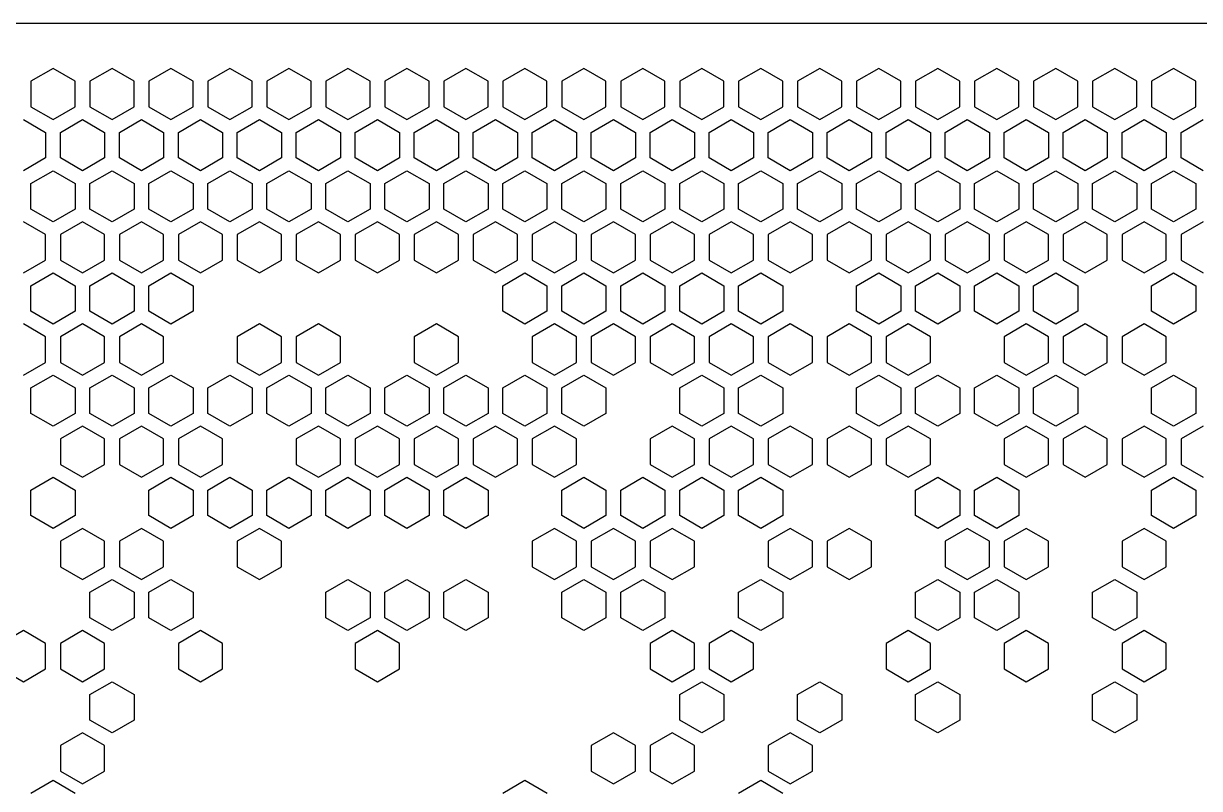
# Model space of a CAD drawing. Header units: millimetres. Extents: x 9733 to 10566, y 2888 to 3129.
# Drawn here: x 10149.5 to 10372.2, y 2984.3 to 3129 of the extents above; entities that cross this region are included whole.
import ezdxf

# ---------------------------------------------------------------- set-up
doc = ezdxf.new("R2010")
doc.units = ezdxf.units.MM
doc.layers.get('0').update_dxf_attribs({"color": 1, "true_color": 0xff0000})

msp = doc.modelspace()

# ---------------------------------------------------------------- linework, layer by layer
for p, q in [((10566.35, 3129.04), (9733.25, 3129.04)), ((10155.12, 3120.53), (10150.93, 3118.11)), ((10159.31, 3118.11), (10155.12, 3120.53)), ((10166.29, 3120.53), (10162.1, 3118.11)), ((10170.47, 3118.11), (10166.29, 3120.53)), ((10177.45, 3120.53), (10173.26, 3118.11)), ((10181.64, 3118.11), (10177.45, 3120.53)), ((10188.62, 3120.53), (10184.43, 3118.11)), ((10192.81, 3118.11), (10188.62, 3120.53)), ((10199.78, 3120.53), (10195.6, 3118.11)), ((10203.97, 3118.11), (10199.78, 3120.53)), ((10210.95, 3120.53), (10206.76, 3118.11)), ((10215.14, 3118.11), (10210.95, 3120.53)), ((10222.12, 3120.53), (10217.93, 3118.11)), ((10226.3, 3118.11), (10222.12, 3120.53)), ((10233.28, 3120.53), (10229.09, 3118.11)), ((10237.47, 3118.11), (10233.28, 3120.53)), ((10244.45, 3120.53), (10240.26, 3118.11)), ((10248.63, 3118.11), (10244.45, 3120.53)), ((10255.61, 3120.53), (10251.43, 3118.11)), ((10259.8, 3118.11), (10255.61, 3120.53)), ((10266.78, 3120.53), (10262.59, 3118.11)), ((10270.97, 3118.11), (10266.78, 3120.53)), ((10277.94, 3120.53), (10273.76, 3118.11)), ((10282.13, 3118.11), (10277.94, 3120.53)), ((10289.11, 3120.53), (10284.92, 3118.11)), ((10293.3, 3118.11), (10289.11, 3120.53)), ((10300.28, 3120.53), (10296.09, 3118.11)), ((10304.46, 3118.11), (10300.28, 3120.53)), ((10311.44, 3120.53), (10307.25, 3118.11)), ((10315.63, 3118.11), (10311.44, 3120.53)), ((10322.61, 3120.53), (10318.42, 3118.11)), ((10326.8, 3118.11), (10322.61, 3120.53)), ((10333.77, 3120.53), (10329.59, 3118.11)), ((10337.96, 3118.11), (10333.77, 3120.53)), ((10344.94, 3120.53), (10340.75, 3118.11)), ((10349.13, 3118.11), (10344.94, 3120.53)), ((10356.11, 3120.53), (10351.92, 3118.11)), ((10360.29, 3118.11), (10356.11, 3120.53)), ((10367.27, 3120.53), (10363.08, 3118.11)), ((10371.46, 3118.11), (10367.27, 3120.53)), ((10150.93, 3118.11), (10150.93, 3113.27)), ((10159.31, 3113.27), (10159.31, 3118.11)), ((10162.1, 3118.11), (10162.1, 3113.27)), ((10170.47, 3113.27), (10170.47, 3118.11)), ((10173.26, 3118.11), (10173.26, 3113.27)), ((10181.64, 3113.27), (10181.64, 3118.11)), ((10184.43, 3118.11), (10184.43, 3113.27)), ((10192.81, 3113.27), (10192.81, 3118.11)), ((10195.6, 3118.11), (10195.6, 3113.27)), ((10203.97, 3113.27), (10203.97, 3118.11)), ((10206.76, 3118.11), (10206.76, 3113.27)), ((10215.14, 3113.27), (10215.14, 3118.11)), ((10217.93, 3118.11), (10217.93, 3113.27)), ((10226.3, 3113.27), (10226.3, 3118.11)), ((10229.09, 3118.11), (10229.09, 3113.27)), ((10237.47, 3113.27), (10237.47, 3118.11)), ((10240.26, 3118.11), (10240.26, 3113.27)), ((10248.63, 3113.27), (10248.63, 3118.11)), ((10251.43, 3118.11), (10251.43, 3113.27)), ((10259.8, 3113.27), (10259.8, 3118.11)), ((10262.59, 3118.11), (10262.59, 3113.27)), ((10270.97, 3113.27), (10270.97, 3118.11)), ((10273.76, 3118.11), (10273.76, 3113.27)), ((10282.13, 3113.27), (10282.13, 3118.11)), ((10284.92, 3118.11), (10284.92, 3113.27)), ((10293.3, 3113.27), (10293.3, 3118.11)), ((10296.09, 3118.11), (10296.09, 3113.27)), ((10304.46, 3113.27), (10304.46, 3118.11)), ((10307.25, 3118.11), (10307.25, 3113.27)), ((10315.63, 3113.27), (10315.63, 3118.11)), ((10318.42, 3118.11), (10318.42, 3113.27)), ((10326.8, 3113.27), (10326.8, 3118.11)), ((10329.59, 3118.11), (10329.59, 3113.27)), ((10337.96, 3113.27), (10337.96, 3118.11)), ((10340.75, 3118.11), (10340.75, 3113.27)), ((10349.13, 3113.27), (10349.13, 3118.11)), ((10351.92, 3118.11), (10351.92, 3113.27)), ((10360.29, 3113.27), (10360.29, 3118.11)), ((10363.08, 3118.11), (10363.08, 3113.27)), ((10371.46, 3113.27), (10371.46, 3118.11)), ((10150.93, 3113.27), (10155.12, 3110.85)), ((10155.12, 3110.85), (10159.31, 3113.27)), ((10162.1, 3113.27), (10166.29, 3110.85)), ((10166.29, 3110.85), (10170.47, 3113.27)), ((10173.26, 3113.27), (10177.45, 3110.85)), ((10177.45, 3110.85), (10181.64, 3113.27)), ((10184.43, 3113.27), (10188.62, 3110.85)), ((10188.62, 3110.85), (10192.81, 3113.27)), ((10195.6, 3113.27), (10199.78, 3110.85)), ((10199.78, 3110.85), (10203.97, 3113.27)), ((10206.76, 3113.27), (10210.95, 3110.85)), ((10210.95, 3110.85), (10215.14, 3113.27)), ((10217.93, 3113.27), (10222.12, 3110.85)), ((10222.12, 3110.85), (10226.3, 3113.27)), ((10229.09, 3113.27), (10233.28, 3110.85)), ((10233.28, 3110.85), (10237.47, 3113.27)), ((10240.26, 3113.27), (10244.45, 3110.85)), ((10244.45, 3110.85), (10248.63, 3113.27)), ((10251.43, 3113.27), (10255.61, 3110.85)), ((10255.61, 3110.85), (10259.8, 3113.27)), ((10262.59, 3113.27), (10266.78, 3110.85)), ((10266.78, 3110.85), (10270.97, 3113.27)), ((10273.76, 3113.27), (10277.94, 3110.85)), ((10277.94, 3110.85), (10282.13, 3113.27)), ((10284.92, 3113.27), (10289.11, 3110.85)), ((10289.11, 3110.85), (10293.3, 3113.27)), ((10296.09, 3113.27), (10300.28, 3110.85)), ((10300.28, 3110.85), (10304.46, 3113.27)), ((10307.25, 3113.27), (10311.44, 3110.85)), ((10311.44, 3110.85), (10315.63, 3113.27)), ((10318.42, 3113.27), (10322.61, 3110.85)), ((10322.61, 3110.85), (10326.8, 3113.27)), ((10329.59, 3113.27), (10333.77, 3110.85)), ((10333.77, 3110.85), (10337.96, 3113.27)), ((10340.75, 3113.27), (10344.94, 3110.85)), ((10344.94, 3110.85), (10349.13, 3113.27)), ((10351.92, 3113.27), (10356.11, 3110.85)), ((10356.11, 3110.85), (10360.29, 3113.27)), ((10363.08, 3113.27), (10367.27, 3110.85)), ((10367.27, 3110.85), (10371.46, 3113.27)), ((10149.54, 3110.86), (10153.72, 3108.44)), ((10156.51, 3108.44), (10160.7, 3110.86)), ((10160.7, 3110.86), (10164.89, 3108.44)), ((10167.68, 3108.44), (10171.87, 3110.86)), ((10171.87, 3110.86), (10176.06, 3108.44)), ((10178.85, 3108.44), (10183.03, 3110.86)), ((10183.03, 3110.86), (10187.22, 3108.44)), ((10190.01, 3108.44), (10194.2, 3110.86)), ((10194.2, 3110.86), (10198.39, 3108.44)), ((10201.18, 3108.44), (10205.37, 3110.86)), ((10205.37, 3110.86), (10209.55, 3108.44)), ((10212.34, 3108.44), (10216.53, 3110.86)), ((10216.53, 3110.86), (10220.72, 3108.44)), ((10223.51, 3108.44), (10227.7, 3110.86)), ((10227.7, 3110.86), (10231.89, 3108.44)), ((10234.68, 3108.44), (10238.86, 3110.86)), ((10238.86, 3110.86), (10243.05, 3108.44)), ((10245.84, 3108.44), (10250.03, 3110.86)), ((10250.03, 3110.86), (10254.22, 3108.44)), ((10257.01, 3108.44), (10261.2, 3110.86)), ((10261.2, 3110.86), (10265.38, 3108.44)), ((10268.17, 3108.44), (10272.36, 3110.86)), ((10272.36, 3110.86), (10276.55, 3108.44)), ((10279.34, 3108.44), (10283.53, 3110.86)), ((10283.53, 3110.86), (10287.72, 3108.44)), ((10290.51, 3108.44), (10294.69, 3110.86)), ((10294.69, 3110.86), (10298.88, 3108.44)), ((10301.67, 3108.44), (10305.86, 3110.86)), ((10305.86, 3110.86), (10310.05, 3108.44)), ((10312.84, 3108.44), (10317.03, 3110.86)), ((10317.03, 3110.86), (10321.21, 3108.44)), ((10324, 3108.44), (10328.19, 3110.86)), ((10328.19, 3110.86), (10332.38, 3108.44)), ((10335.17, 3108.44), (10339.36, 3110.86)), ((10339.36, 3110.86), (10343.55, 3108.44)), ((10346.34, 3108.44), (10350.52, 3110.86)), ((10350.52, 3110.86), (10354.71, 3108.44)), ((10357.5, 3108.44), (10361.69, 3110.86)), ((10361.69, 3110.86), (10365.88, 3108.44)), ((10368.67, 3108.44), (10372.86, 3110.86)), ((10153.72, 3108.44), (10153.72, 3103.6)), ((10156.51, 3103.6), (10156.51, 3108.44)), ((10164.89, 3108.44), (10164.89, 3103.6)), ((10167.68, 3103.6), (10167.68, 3108.44)), ((10176.06, 3108.44), (10176.06, 3103.6)), ((10178.85, 3103.6), (10178.85, 3108.44)), ((10187.22, 3108.44), (10187.22, 3103.6)), ((10190.01, 3103.6), (10190.01, 3108.44)), ((10198.39, 3108.44), (10198.39, 3103.6)), ((10201.18, 3103.6), (10201.18, 3108.44)), ((10209.55, 3108.44), (10209.55, 3103.6)), ((10212.34, 3103.6), (10212.34, 3108.44)), ((10220.72, 3108.44), (10220.72, 3103.6)), ((10223.51, 3103.6), (10223.51, 3108.44)), ((10231.89, 3108.44), (10231.89, 3103.6)), ((10234.68, 3103.6), (10234.68, 3108.44)), ((10243.05, 3108.44), (10243.05, 3103.6)), ((10245.84, 3103.6), (10245.84, 3108.44)), ((10254.22, 3108.44), (10254.22, 3103.6)), ((10257.01, 3103.6), (10257.01, 3108.44)), ((10265.38, 3108.44), (10265.38, 3103.6)), ((10268.17, 3103.6), (10268.17, 3108.44)), ((10276.55, 3108.44), (10276.55, 3103.6)), ((10279.34, 3103.6), (10279.34, 3108.44)), ((10287.72, 3108.44), (10287.72, 3103.6)), ((10290.51, 3103.6), (10290.51, 3108.44)), ((10298.88, 3108.44), (10298.88, 3103.6)), ((10301.67, 3103.6), (10301.67, 3108.44)), ((10310.05, 3108.44), (10310.05, 3103.6)), ((10312.84, 3103.6), (10312.84, 3108.44)), ((10321.21, 3108.44), (10321.21, 3103.6)), ((10324, 3103.6), (10324, 3108.44)), ((10332.38, 3108.44), (10332.38, 3103.6)), ((10335.17, 3103.6), (10335.17, 3108.44)), ((10343.55, 3108.44), (10343.55, 3103.6)), ((10346.34, 3103.6), (10346.34, 3108.44)), ((10354.71, 3108.44), (10354.71, 3103.6)), ((10357.5, 3103.6), (10357.5, 3108.44)), ((10365.88, 3108.44), (10365.88, 3103.6)), ((10368.67, 3103.6), (10368.67, 3108.44)), ((10153.72, 3103.6), (10149.54, 3101.18)), ((10160.7, 3101.18), (10156.51, 3103.6)), ((10164.89, 3103.6), (10160.7, 3101.18)), ((10171.87, 3101.18), (10167.68, 3103.6)), ((10176.06, 3103.6), (10171.87, 3101.18)), ((10183.03, 3101.18), (10178.85, 3103.6)), ((10187.22, 3103.6), (10183.03, 3101.18)), ((10194.2, 3101.18), (10190.01, 3103.6)), ((10198.39, 3103.6), (10194.2, 3101.18)), ((10205.37, 3101.18), (10201.18, 3103.6)), ((10209.55, 3103.6), (10205.37, 3101.18)), ((10216.53, 3101.18), (10212.34, 3103.6)), ((10220.72, 3103.6), (10216.53, 3101.18)), ((10227.7, 3101.18), (10223.51, 3103.6)), ((10231.89, 3103.6), (10227.7, 3101.18)), ((10238.86, 3101.18), (10234.68, 3103.6)), ((10243.05, 3103.6), (10238.86, 3101.18)), ((10250.03, 3101.18), (10245.84, 3103.6)), ((10254.22, 3103.6), (10250.03, 3101.18)), ((10261.2, 3101.18), (10257.01, 3103.6)), ((10265.38, 3103.6), (10261.2, 3101.18)), ((10272.36, 3101.18), (10268.17, 3103.6)), ((10276.55, 3103.6), (10272.36, 3101.18)), ((10283.53, 3101.18), (10279.34, 3103.6)), ((10287.72, 3103.6), (10283.53, 3101.18)), ((10294.69, 3101.18), (10290.51, 3103.6)), ((10298.88, 3103.6), (10294.69, 3101.18)), ((10305.86, 3101.18), (10301.67, 3103.6)), ((10310.05, 3103.6), (10305.86, 3101.18)), ((10317.03, 3101.18), (10312.84, 3103.6)), ((10321.21, 3103.6), (10317.03, 3101.18)), ((10328.19, 3101.18), (10324, 3103.6)), ((10332.38, 3103.6), (10328.19, 3101.18)), ((10339.36, 3101.18), (10335.17, 3103.6)), ((10343.55, 3103.6), (10339.36, 3101.18)), ((10350.52, 3101.18), (10346.34, 3103.6)), ((10354.71, 3103.6), (10350.52, 3101.18)), ((10361.69, 3101.18), (10357.5, 3103.6)), ((10365.88, 3103.6), (10361.69, 3101.18)), ((10372.86, 3101.18), (10368.67, 3103.6)), ((10150.93, 3098.77), (10155.12, 3101.19)), ((10155.12, 3101.19), (10159.31, 3098.77)), ((10162.1, 3098.77), (10166.29, 3101.19)), ((10166.29, 3101.19), (10170.47, 3098.77)), ((10173.26, 3098.77), (10177.45, 3101.19)), ((10177.45, 3101.19), (10181.64, 3098.77)), ((10184.43, 3098.77), (10188.62, 3101.19)), ((10188.62, 3101.19), (10192.81, 3098.77)), ((10195.6, 3098.77), (10199.78, 3101.19)), ((10199.78, 3101.19), (10203.97, 3098.77)), ((10206.76, 3098.77), (10210.95, 3101.19)), ((10210.95, 3101.19), (10215.14, 3098.77)), ((10217.93, 3098.77), (10222.12, 3101.19)), ((10222.12, 3101.19), (10226.3, 3098.77)), ((10229.09, 3098.77), (10233.28, 3101.19)), ((10233.28, 3101.19), (10237.47, 3098.77)), ((10240.26, 3098.77), (10244.45, 3101.19)), ((10244.45, 3101.19), (10248.63, 3098.77)), ((10251.43, 3098.77), (10255.61, 3101.19)), ((10255.61, 3101.19), (10259.8, 3098.77)), ((10262.59, 3098.77), (10266.78, 3101.19)), ((10266.78, 3101.19), (10270.97, 3098.77)), ((10273.76, 3098.77), (10277.94, 3101.19)), ((10277.94, 3101.19), (10282.13, 3098.77)), ((10284.92, 3098.77), (10289.11, 3101.19)), ((10289.11, 3101.19), (10293.3, 3098.77)), ((10296.09, 3098.77), (10300.28, 3101.19)), ((10300.28, 3101.19), (10304.46, 3098.77)), ((10307.25, 3098.77), (10311.44, 3101.19)), ((10311.44, 3101.19), (10315.63, 3098.77)), ((10318.42, 3098.77), (10322.61, 3101.19)), ((10322.61, 3101.19), (10326.8, 3098.77)), ((10329.59, 3098.77), (10333.77, 3101.19)), ((10333.77, 3101.19), (10337.96, 3098.77)), ((10340.75, 3098.77), (10344.94, 3101.19)), ((10344.94, 3101.19), (10349.13, 3098.77)), ((10351.92, 3098.77), (10356.11, 3101.19)), ((10356.11, 3101.19), (10360.29, 3098.77)), ((10363.08, 3098.77), (10367.27, 3101.19)), ((10367.27, 3101.19), (10371.46, 3098.77)), ((10150.93, 3093.93), (10150.93, 3098.77)), ((10159.31, 3098.77), (10159.31, 3093.93)), ((10162.1, 3093.93), (10162.1, 3098.77)), ((10170.47, 3098.77), (10170.47, 3093.93)), ((10173.26, 3093.93), (10173.26, 3098.77)), ((10181.64, 3098.77), (10181.64, 3093.93)), ((10184.43, 3093.93), (10184.43, 3098.77)), ((10192.81, 3098.77), (10192.81, 3093.93)), ((10195.6, 3093.93), (10195.6, 3098.77)), ((10203.97, 3098.77), (10203.97, 3093.93)), ((10206.76, 3093.93), (10206.76, 3098.77)), ((10215.14, 3098.77), (10215.14, 3093.93)), ((10217.93, 3093.93), (10217.93, 3098.77)), ((10226.3, 3098.77), (10226.3, 3093.93)), ((10229.09, 3093.93), (10229.09, 3098.77)), ((10237.47, 3098.77), (10237.47, 3093.93)), ((10240.26, 3093.93), (10240.26, 3098.77)), ((10248.63, 3098.77), (10248.63, 3093.93)), ((10251.43, 3093.93), (10251.43, 3098.77)), ((10259.8, 3098.77), (10259.8, 3093.93)), ((10262.59, 3093.93), (10262.59, 3098.77)), ((10270.97, 3098.77), (10270.97, 3093.93)), ((10273.76, 3093.93), (10273.76, 3098.77)), ((10282.13, 3098.77), (10282.13, 3093.93)), ((10284.92, 3093.93), (10284.92, 3098.77)), ((10293.3, 3098.77), (10293.3, 3093.93)), ((10296.09, 3093.93), (10296.09, 3098.77)), ((10304.46, 3098.77), (10304.46, 3093.93)), ((10307.25, 3093.93), (10307.25, 3098.77)), ((10315.63, 3098.77), (10315.63, 3093.93)), ((10318.42, 3093.93), (10318.42, 3098.77)), ((10326.8, 3098.77), (10326.8, 3093.93)), ((10329.59, 3093.93), (10329.59, 3098.77)), ((10337.96, 3098.77), (10337.96, 3093.93)), ((10340.75, 3093.93), (10340.75, 3098.77)), ((10349.13, 3098.77), (10349.13, 3093.93)), ((10351.92, 3093.93), (10351.92, 3098.77)), ((10360.29, 3098.77), (10360.29, 3093.93)), ((10363.08, 3093.93), (10363.08, 3098.77)), ((10371.46, 3098.77), (10371.46, 3093.93)), ((10155.12, 3091.51), (10150.93, 3093.93)), ((10159.31, 3093.93), (10155.12, 3091.51)), ((10166.29, 3091.51), (10162.1, 3093.93)), ((10170.47, 3093.93), (10166.29, 3091.51)), ((10177.45, 3091.51), (10173.26, 3093.93)), ((10181.64, 3093.93), (10177.45, 3091.51)), ((10188.62, 3091.51), (10184.43, 3093.93)), ((10192.81, 3093.93), (10188.62, 3091.51)), ((10199.78, 3091.51), (10195.6, 3093.93)), ((10203.97, 3093.93), (10199.78, 3091.51)), ((10210.95, 3091.51), (10206.76, 3093.93)), ((10215.14, 3093.93), (10210.95, 3091.51)), ((10222.12, 3091.51), (10217.93, 3093.93)), ((10226.3, 3093.93), (10222.12, 3091.51)), ((10233.28, 3091.51), (10229.09, 3093.93)), ((10237.47, 3093.93), (10233.28, 3091.51)), ((10244.45, 3091.51), (10240.26, 3093.93)), ((10248.63, 3093.93), (10244.45, 3091.51)), ((10255.61, 3091.51), (10251.43, 3093.93)), ((10259.8, 3093.93), (10255.61, 3091.51)), ((10266.78, 3091.51), (10262.59, 3093.93)), ((10270.97, 3093.93), (10266.78, 3091.51)), ((10277.94, 3091.51), (10273.76, 3093.93)), ((10282.13, 3093.93), (10277.94, 3091.51)), ((10289.11, 3091.51), (10284.92, 3093.93)), ((10293.3, 3093.93), (10289.11, 3091.51)), ((10300.28, 3091.51), (10296.09, 3093.93)), ((10304.46, 3093.93), (10300.28, 3091.51)), ((10311.44, 3091.51), (10307.25, 3093.93)), ((10315.63, 3093.93), (10311.44, 3091.51)), ((10322.61, 3091.51), (10318.42, 3093.93)), ((10326.8, 3093.93), (10322.61, 3091.51)), ((10333.77, 3091.51), (10329.59, 3093.93)), ((10337.96, 3093.93), (10333.77, 3091.51)), ((10344.94, 3091.51), (10340.75, 3093.93)), ((10349.13, 3093.93), (10344.94, 3091.51)), ((10356.11, 3091.51), (10351.92, 3093.93)), ((10360.29, 3093.93), (10356.11, 3091.51)), ((10367.27, 3091.51), (10363.08, 3093.93)), ((10371.46, 3093.93), (10367.27, 3091.51)), ((10153.72, 3089.1), (10149.54, 3091.52)), ((10160.7, 3091.52), (10156.51, 3089.1)), ((10164.89, 3089.1), (10160.7, 3091.52)), ((10171.87, 3091.52), (10167.68, 3089.1)), ((10176.06, 3089.1), (10171.87, 3091.52)), ((10183.03, 3091.52), (10178.85, 3089.1)), ((10187.22, 3089.1), (10183.03, 3091.52)), ((10194.2, 3091.52), (10190.01, 3089.1)), ((10198.39, 3089.1), (10194.2, 3091.52)), ((10205.37, 3091.52), (10201.18, 3089.1)), ((10209.55, 3089.1), (10205.37, 3091.52)), ((10216.53, 3091.52), (10212.34, 3089.1)), ((10220.72, 3089.1), (10216.53, 3091.52)), ((10227.7, 3091.52), (10223.51, 3089.1)), ((10231.89, 3089.1), (10227.7, 3091.52)), ((10238.86, 3091.52), (10234.68, 3089.1)), ((10243.05, 3089.1), (10238.86, 3091.52)), ((10250.03, 3091.52), (10245.84, 3089.1)), ((10254.22, 3089.1), (10250.03, 3091.52)), ((10261.2, 3091.52), (10257.01, 3089.1)), ((10265.38, 3089.1), (10261.2, 3091.52)), ((10272.36, 3091.52), (10268.17, 3089.1)), ((10276.55, 3089.1), (10272.36, 3091.52)), ((10283.53, 3091.52), (10279.34, 3089.1)), ((10287.72, 3089.1), (10283.53, 3091.52)), ((10294.69, 3091.52), (10290.51, 3089.1)), ((10298.88, 3089.1), (10294.69, 3091.52)), ((10305.86, 3091.52), (10301.67, 3089.1)), ((10310.05, 3089.1), (10305.86, 3091.52)), ((10317.03, 3091.52), (10312.84, 3089.1)), ((10321.21, 3089.1), (10317.03, 3091.52)), ((10328.19, 3091.52), (10324, 3089.1)), ((10332.38, 3089.1), (10328.19, 3091.52)), ((10339.36, 3091.52), (10335.17, 3089.1)), ((10343.55, 3089.1), (10339.36, 3091.52)), ((10350.52, 3091.52), (10346.34, 3089.1)), ((10354.71, 3089.1), (10350.52, 3091.52)), ((10361.69, 3091.52), (10357.5, 3089.1)), ((10365.88, 3089.1), (10361.69, 3091.52)), ((10372.86, 3091.52), (10368.67, 3089.1)), ((10153.72, 3084.26), (10153.72, 3089.1)), ((10156.51, 3089.1), (10156.51, 3084.26)), ((10164.89, 3084.26), (10164.89, 3089.1)), ((10167.68, 3089.1), (10167.68, 3084.26)), ((10176.06, 3084.26), (10176.06, 3089.1)), ((10178.85, 3089.1), (10178.85, 3084.26)), ((10187.22, 3084.26), (10187.22, 3089.1)), ((10190.01, 3089.1), (10190.01, 3084.26)), ((10198.39, 3084.26), (10198.39, 3089.1)), ((10201.18, 3089.1), (10201.18, 3084.26)), ((10209.55, 3084.26), (10209.55, 3089.1)), ((10212.34, 3089.1), (10212.34, 3084.26)), ((10220.72, 3084.26), (10220.72, 3089.1)), ((10223.51, 3089.1), (10223.51, 3084.26)), ((10231.89, 3084.26), (10231.89, 3089.1)), ((10234.68, 3089.1), (10234.68, 3084.26)), ((10243.05, 3084.26), (10243.05, 3089.1)), ((10245.84, 3089.1), (10245.84, 3084.26)), ((10254.22, 3084.26), (10254.22, 3089.1)), ((10257.01, 3089.1), (10257.01, 3084.26)), ((10265.38, 3084.26), (10265.38, 3089.1)), ((10268.17, 3089.1), (10268.17, 3084.26)), ((10276.55, 3084.26), (10276.55, 3089.1)), ((10279.34, 3089.1), (10279.34, 3084.26)), ((10287.72, 3084.26), (10287.72, 3089.1)), ((10290.51, 3089.1), (10290.51, 3084.26)), ((10298.88, 3084.26), (10298.88, 3089.1)), ((10301.67, 3089.1), (10301.67, 3084.26)), ((10310.05, 3084.26), (10310.05, 3089.1)), ((10312.84, 3089.1), (10312.84, 3084.26)), ((10321.21, 3084.26), (10321.21, 3089.1)), ((10324, 3089.1), (10324, 3084.26)), ((10332.38, 3084.26), (10332.38, 3089.1)), ((10335.17, 3089.1), (10335.17, 3084.26)), ((10343.55, 3084.26), (10343.55, 3089.1)), ((10346.34, 3089.1), (10346.34, 3084.26)), ((10354.71, 3084.26), (10354.71, 3089.1)), ((10357.5, 3089.1), (10357.5, 3084.26)), ((10365.88, 3084.26), (10365.88, 3089.1)), ((10368.67, 3089.1), (10368.67, 3084.26)), ((10149.54, 3081.84), (10153.72, 3084.26)), ((10156.51, 3084.26), (10160.7, 3081.84)), ((10160.7, 3081.84), (10164.89, 3084.26)), ((10167.68, 3084.26), (10171.87, 3081.84)), ((10171.87, 3081.84), (10176.06, 3084.26)), ((10178.85, 3084.26), (10183.03, 3081.84)), ((10183.03, 3081.84), (10187.22, 3084.26)), ((10190.01, 3084.26), (10194.2, 3081.84)), ((10194.2, 3081.84), (10198.39, 3084.26)), ((10201.18, 3084.26), (10205.37, 3081.84)), ((10205.37, 3081.84), (10209.55, 3084.26)), ((10212.34, 3084.26), (10216.53, 3081.84)), ((10216.53, 3081.84), (10220.72, 3084.26)), ((10223.51, 3084.26), (10227.7, 3081.84)), ((10227.7, 3081.84), (10231.89, 3084.26)), ((10234.68, 3084.26), (10238.86, 3081.84)), ((10238.86, 3081.84), (10243.05, 3084.26)), ((10245.84, 3084.26), (10250.03, 3081.84)), ((10250.03, 3081.84), (10254.22, 3084.26)), ((10257.01, 3084.26), (10261.2, 3081.84)), ((10261.2, 3081.84), (10265.38, 3084.26)), ((10268.17, 3084.26), (10272.36, 3081.84)), ((10272.36, 3081.84), (10276.55, 3084.26)), ((10279.34, 3084.26), (10283.53, 3081.84)), ((10283.53, 3081.84), (10287.72, 3084.26)), ((10290.51, 3084.26), (10294.69, 3081.84)), ((10294.69, 3081.84), (10298.88, 3084.26)), ((10301.67, 3084.26), (10305.86, 3081.84)), ((10305.86, 3081.84), (10310.05, 3084.26)), ((10312.84, 3084.26), (10317.03, 3081.84)), ((10317.03, 3081.84), (10321.21, 3084.26)), ((10324, 3084.26), (10328.19, 3081.84)), ((10328.19, 3081.84), (10332.38, 3084.26)), ((10335.17, 3084.26), (10339.36, 3081.84)), ((10339.36, 3081.84), (10343.55, 3084.26)), ((10346.34, 3084.26), (10350.52, 3081.84)), ((10350.52, 3081.84), (10354.71, 3084.26)), ((10357.5, 3084.26), (10361.69, 3081.84)), ((10361.69, 3081.84), (10365.88, 3084.26)), ((10368.67, 3084.26), (10372.86, 3081.84)), ((10150.93, 3079.43), (10155.12, 3081.85)), ((10155.12, 3081.85), (10159.31, 3079.43)), ((10162.1, 3079.43), (10166.29, 3081.85)), ((10166.29, 3081.85), (10170.47, 3079.43)), ((10173.26, 3079.43), (10177.45, 3081.85)), ((10177.45, 3081.85), (10181.64, 3079.43)), ((10240.26, 3079.43), (10244.45, 3081.85)), ((10244.45, 3081.85), (10248.63, 3079.43)), ((10251.43, 3079.43), (10255.61, 3081.85)), ((10255.61, 3081.85), (10259.8, 3079.43)), ((10262.59, 3079.43), (10266.78, 3081.85)), ((10266.78, 3081.85), (10270.97, 3079.43)), ((10273.76, 3079.43), (10277.94, 3081.85)), ((10277.94, 3081.85), (10282.13, 3079.43)), ((10284.92, 3079.43), (10289.11, 3081.85)), ((10289.11, 3081.85), (10293.3, 3079.43)), ((10307.25, 3079.43), (10311.44, 3081.85)), ((10311.44, 3081.85), (10315.63, 3079.43)), ((10318.42, 3079.43), (10322.61, 3081.85)), ((10322.61, 3081.85), (10326.8, 3079.43)), ((10329.59, 3079.43), (10333.77, 3081.85)), ((10333.77, 3081.85), (10337.96, 3079.43)), ((10340.75, 3079.43), (10344.94, 3081.85)), ((10344.94, 3081.85), (10349.13, 3079.43)), ((10363.08, 3079.43), (10367.27, 3081.85)), ((10367.27, 3081.85), (10371.46, 3079.43)), ((10150.93, 3074.59), (10150.93, 3079.43)), ((10159.31, 3079.43), (10159.31, 3074.59)), ((10162.1, 3074.59), (10162.1, 3079.43)), ((10170.47, 3079.43), (10170.47, 3074.59)), ((10173.26, 3074.59), (10173.26, 3079.43)), ((10181.64, 3079.43), (10181.64, 3074.59)), ((10240.26, 3074.59), (10240.26, 3079.43)), ((10248.63, 3079.43), (10248.63, 3074.59)), ((10251.43, 3074.59), (10251.43, 3079.43)), ((10259.8, 3079.43), (10259.8, 3074.59)), ((10262.59, 3074.59), (10262.59, 3079.43)), ((10270.97, 3079.43), (10270.97, 3074.59)), ((10273.76, 3074.59), (10273.76, 3079.43)), ((10282.13, 3079.43), (10282.13, 3074.59)), ((10284.92, 3074.59), (10284.92, 3079.43)), ((10293.3, 3079.43), (10293.3, 3074.59)), ((10307.25, 3074.59), (10307.25, 3079.43)), ((10315.63, 3079.43), (10315.63, 3074.59)), ((10318.42, 3074.59), (10318.42, 3079.43)), ((10326.8, 3079.43), (10326.8, 3074.59)), ((10329.59, 3074.59), (10329.59, 3079.43)), ((10337.96, 3079.43), (10337.96, 3074.59)), ((10340.75, 3074.59), (10340.75, 3079.43)), ((10349.13, 3079.43), (10349.13, 3074.59)), ((10363.08, 3074.59), (10363.08, 3079.43)), ((10371.46, 3079.43), (10371.46, 3074.59)), ((10155.12, 3072.17), (10150.93, 3074.59)), ((10159.31, 3074.59), (10155.12, 3072.17)), ((10166.29, 3072.17), (10162.1, 3074.59)), ((10170.47, 3074.59), (10166.29, 3072.17)), ((10177.45, 3072.17), (10173.26, 3074.59)), ((10181.64, 3074.59), (10177.45, 3072.17)), ((10244.45, 3072.17), (10240.26, 3074.59)), ((10248.63, 3074.59), (10244.45, 3072.17)), ((10255.61, 3072.17), (10251.43, 3074.59)), ((10259.8, 3074.59), (10255.61, 3072.17)), ((10266.78, 3072.17), (10262.59, 3074.59)), ((10270.97, 3074.59), (10266.78, 3072.17)), ((10277.94, 3072.17), (10273.76, 3074.59)), ((10282.13, 3074.59), (10277.94, 3072.17)), ((10289.11, 3072.17), (10284.92, 3074.59)), ((10293.3, 3074.59), (10289.11, 3072.17)), ((10311.44, 3072.17), (10307.25, 3074.59)), ((10315.63, 3074.59), (10311.44, 3072.17)), ((10322.61, 3072.17), (10318.42, 3074.59)), ((10326.8, 3074.59), (10322.61, 3072.17)), ((10333.77, 3072.17), (10329.59, 3074.59)), ((10337.96, 3074.59), (10333.77, 3072.17)), ((10344.94, 3072.17), (10340.75, 3074.59)), ((10349.13, 3074.59), (10344.94, 3072.17)), ((10367.27, 3072.17), (10363.08, 3074.59)), ((10371.46, 3074.59), (10367.27, 3072.17)), ((10153.72, 3069.76), (10149.54, 3072.18)), ((10160.7, 3072.18), (10156.51, 3069.76)), ((10164.89, 3069.76), (10160.7, 3072.18)), ((10171.87, 3072.18), (10167.68, 3069.76)), ((10176.06, 3069.76), (10171.87, 3072.18)), ((10194.2, 3072.18), (10190.01, 3069.76)), ((10198.39, 3069.76), (10194.2, 3072.18)), ((10205.37, 3072.18), (10201.18, 3069.76)), ((10209.55, 3069.76), (10205.37, 3072.18)), ((10227.7, 3072.18), (10223.51, 3069.76)), ((10231.89, 3069.76), (10227.7, 3072.18)), ((10250.03, 3072.18), (10245.84, 3069.76)), ((10254.22, 3069.76), (10250.03, 3072.18)), ((10261.2, 3072.18), (10257.01, 3069.76)), ((10265.38, 3069.76), (10261.2, 3072.18)), ((10272.36, 3072.18), (10268.17, 3069.76)), ((10276.55, 3069.76), (10272.36, 3072.18)), ((10283.53, 3072.18), (10279.34, 3069.76)), ((10287.72, 3069.76), (10283.53, 3072.18)), ((10294.69, 3072.18), (10290.51, 3069.76)), ((10298.88, 3069.76), (10294.69, 3072.18)), ((10305.86, 3072.18), (10301.67, 3069.76)), ((10310.05, 3069.76), (10305.86, 3072.18)), ((10317.03, 3072.18), (10312.84, 3069.76)), ((10321.21, 3069.76), (10317.03, 3072.18)), ((10339.36, 3072.18), (10335.17, 3069.76)), ((10343.55, 3069.76), (10339.36, 3072.18)), ((10350.52, 3072.18), (10346.34, 3069.76)), ((10354.71, 3069.76), (10350.52, 3072.18)), ((10361.69, 3072.18), (10357.5, 3069.76)), ((10365.88, 3069.76), (10361.69, 3072.18)), ((10153.72, 3064.92), (10153.72, 3069.76)), ((10156.51, 3069.76), (10156.51, 3064.92)), ((10164.89, 3064.92), (10164.89, 3069.76)), ((10167.68, 3069.76), (10167.68, 3064.92)), ((10176.06, 3064.92), (10176.06, 3069.76)), ((10190.01, 3069.76), (10190.01, 3064.92)), ((10198.39, 3064.92), (10198.39, 3069.76)), ((10201.18, 3069.76), (10201.18, 3064.92)), ((10209.55, 3064.92), (10209.55, 3069.76)), ((10223.51, 3069.76), (10223.51, 3064.92)), ((10231.89, 3064.92), (10231.89, 3069.76)), ((10245.84, 3069.76), (10245.84, 3064.92)), ((10254.22, 3064.92), (10254.22, 3069.76)), ((10257.01, 3069.76), (10257.01, 3064.92)), ((10265.38, 3064.92), (10265.38, 3069.76)), ((10268.17, 3069.76), (10268.17, 3064.92)), ((10276.55, 3064.92), (10276.55, 3069.76)), ((10279.34, 3069.76), (10279.34, 3064.92)), ((10287.72, 3064.92), (10287.72, 3069.76)), ((10290.51, 3069.76), (10290.51, 3064.92)), ((10298.88, 3064.92), (10298.88, 3069.76)), ((10301.67, 3069.76), (10301.67, 3064.92)), ((10310.05, 3064.92), (10310.05, 3069.76)), ((10312.84, 3069.76), (10312.84, 3064.92)), ((10321.21, 3064.92), (10321.21, 3069.76)), ((10335.17, 3069.76), (10335.17, 3064.92)), ((10343.55, 3064.92), (10343.55, 3069.76)), ((10346.34, 3069.76), (10346.34, 3064.92)), ((10354.71, 3064.92), (10354.71, 3069.76)), ((10357.5, 3069.76), (10357.5, 3064.92)), ((10365.88, 3064.92), (10365.88, 3069.76)), ((10149.54, 3062.5), (10153.72, 3064.92)), ((10156.51, 3064.92), (10160.7, 3062.5)), ((10160.7, 3062.5), (10164.89, 3064.92)), ((10167.68, 3064.92), (10171.87, 3062.5)), ((10171.87, 3062.5), (10176.06, 3064.92)), ((10190.01, 3064.92), (10194.2, 3062.5)), ((10194.2, 3062.5), (10198.39, 3064.92)), ((10201.18, 3064.92), (10205.37, 3062.5)), ((10205.37, 3062.5), (10209.55, 3064.92)), ((10223.51, 3064.92), (10227.7, 3062.5)), ((10227.7, 3062.5), (10231.89, 3064.92)), ((10245.84, 3064.92), (10250.03, 3062.5)), ((10250.03, 3062.5), (10254.22, 3064.92)), ((10257.01, 3064.92), (10261.2, 3062.5)), ((10261.2, 3062.5), (10265.38, 3064.92)), ((10268.17, 3064.92), (10272.36, 3062.5)), ((10272.36, 3062.5), (10276.55, 3064.92)), ((10279.34, 3064.92), (10283.53, 3062.5)), ((10283.53, 3062.5), (10287.72, 3064.92)), ((10290.51, 3064.92), (10294.69, 3062.5)), ((10294.69, 3062.5), (10298.88, 3064.92)), ((10301.67, 3064.92), (10305.86, 3062.5)), ((10305.86, 3062.5), (10310.05, 3064.92)), ((10312.84, 3064.92), (10317.03, 3062.5)), ((10317.03, 3062.5), (10321.21, 3064.92)), ((10335.17, 3064.92), (10339.36, 3062.5)), ((10339.36, 3062.5), (10343.55, 3064.92)), ((10346.34, 3064.92), (10350.52, 3062.5)), ((10350.52, 3062.5), (10354.71, 3064.92)), ((10357.5, 3064.92), (10361.69, 3062.5)), ((10361.69, 3062.5), (10365.88, 3064.92)), ((10150.93, 3060.09), (10155.12, 3062.51)), ((10155.12, 3062.51), (10159.31, 3060.09)), ((10162.1, 3060.09), (10166.29, 3062.51)), ((10166.29, 3062.51), (10170.47, 3060.09)), ((10173.26, 3060.09), (10177.45, 3062.51)), ((10177.45, 3062.51), (10181.64, 3060.09)), ((10184.43, 3060.09), (10188.62, 3062.51)), ((10188.62, 3062.51), (10192.81, 3060.09)), ((10195.6, 3060.09), (10199.78, 3062.51)), ((10199.78, 3062.51), (10203.97, 3060.09)), ((10206.76, 3060.09), (10210.95, 3062.51)), ((10210.95, 3062.51), (10215.14, 3060.09)), ((10217.93, 3060.09), (10222.12, 3062.51)), ((10222.12, 3062.51), (10226.3, 3060.09)), ((10229.09, 3060.09), (10233.28, 3062.51)), ((10233.28, 3062.51), (10237.47, 3060.09)), ((10240.26, 3060.09), (10244.45, 3062.51)), ((10244.45, 3062.51), (10248.63, 3060.09)), ((10251.43, 3060.09), (10255.61, 3062.51)), ((10255.61, 3062.51), (10259.8, 3060.09)), ((10273.76, 3060.09), (10277.94, 3062.51)), ((10277.94, 3062.51), (10282.13, 3060.09)), ((10284.92, 3060.09), (10289.11, 3062.51)), ((10289.11, 3062.51), (10293.3, 3060.09)), ((10307.25, 3060.09), (10311.44, 3062.51)), ((10311.44, 3062.51), (10315.63, 3060.09)), ((10318.42, 3060.09), (10322.61, 3062.51)), ((10322.61, 3062.51), (10326.8, 3060.09)), ((10329.59, 3060.09), (10333.77, 3062.51)), ((10333.77, 3062.51), (10337.96, 3060.09)), ((10340.75, 3060.09), (10344.94, 3062.51)), ((10344.94, 3062.51), (10349.13, 3060.09)), ((10363.08, 3060.09), (10367.27, 3062.51)), ((10367.27, 3062.51), (10371.46, 3060.09)), ((10150.93, 3055.25), (10150.93, 3060.09)), ((10159.31, 3060.09), (10159.31, 3055.25)), ((10162.1, 3055.25), (10162.1, 3060.09)), ((10170.47, 3060.09), (10170.47, 3055.25)), ((10173.26, 3055.25), (10173.26, 3060.09)), ((10181.64, 3060.09), (10181.64, 3055.25)), ((10184.43, 3055.25), (10184.43, 3060.09)), ((10192.81, 3060.09), (10192.81, 3055.25)), ((10195.6, 3055.25), (10195.6, 3060.09)), ((10203.97, 3060.09), (10203.97, 3055.25)), ((10206.76, 3055.25), (10206.76, 3060.09)), ((10215.14, 3060.09), (10215.14, 3055.25)), ((10217.93, 3055.25), (10217.93, 3060.09)), ((10226.3, 3060.09), (10226.3, 3055.25)), ((10229.09, 3055.25), (10229.09, 3060.09)), ((10237.47, 3060.09), (10237.47, 3055.25)), ((10240.26, 3055.25), (10240.26, 3060.09)), ((10248.63, 3060.09), (10248.63, 3055.25)), ((10251.43, 3055.25), (10251.43, 3060.09)), ((10259.8, 3060.09), (10259.8, 3055.25)), ((10273.76, 3055.25), (10273.76, 3060.09)), ((10282.13, 3060.09), (10282.13, 3055.25)), ((10284.92, 3055.25), (10284.92, 3060.09)), ((10293.3, 3060.09), (10293.3, 3055.25)), ((10307.25, 3055.25), (10307.25, 3060.09)), ((10315.63, 3060.09), (10315.63, 3055.25)), ((10318.42, 3055.25), (10318.42, 3060.09)), ((10326.8, 3060.09), (10326.8, 3055.25)), ((10329.59, 3055.25), (10329.59, 3060.09)), ((10337.96, 3060.09), (10337.96, 3055.25)), ((10340.75, 3055.25), (10340.75, 3060.09)), ((10349.13, 3060.09), (10349.13, 3055.25)), ((10363.08, 3055.25), (10363.08, 3060.09)), ((10371.46, 3060.09), (10371.46, 3055.25)), ((10155.12, 3052.83), (10150.93, 3055.25)), ((10159.31, 3055.25), (10155.12, 3052.83)), ((10166.29, 3052.83), (10162.1, 3055.25)), ((10170.47, 3055.25), (10166.29, 3052.83)), ((10177.45, 3052.83), (10173.26, 3055.25)), ((10181.64, 3055.25), (10177.45, 3052.83)), ((10188.62, 3052.83), (10184.43, 3055.25)), ((10192.81, 3055.25), (10188.62, 3052.83)), ((10199.78, 3052.83), (10195.6, 3055.25)), ((10203.97, 3055.25), (10199.78, 3052.83)), ((10210.95, 3052.83), (10206.76, 3055.25)), ((10215.14, 3055.25), (10210.95, 3052.83)), ((10222.12, 3052.83), (10217.93, 3055.25)), ((10226.3, 3055.25), (10222.12, 3052.83)), ((10233.28, 3052.83), (10229.09, 3055.25)), ((10237.47, 3055.25), (10233.28, 3052.83)), ((10244.45, 3052.83), (10240.26, 3055.25)), ((10248.63, 3055.25), (10244.45, 3052.83)), ((10255.61, 3052.83), (10251.43, 3055.25)), ((10259.8, 3055.25), (10255.61, 3052.83)), ((10277.94, 3052.83), (10273.76, 3055.25)), ((10282.13, 3055.25), (10277.94, 3052.83)), ((10289.11, 3052.83), (10284.92, 3055.25)), ((10293.3, 3055.25), (10289.11, 3052.83)), ((10311.44, 3052.83), (10307.25, 3055.25)), ((10315.63, 3055.25), (10311.44, 3052.83)), ((10322.61, 3052.83), (10318.42, 3055.25)), ((10326.8, 3055.25), (10322.61, 3052.83)), ((10333.77, 3052.83), (10329.59, 3055.25)), ((10337.96, 3055.25), (10333.77, 3052.83)), ((10344.94, 3052.83), (10340.75, 3055.25)), ((10349.13, 3055.25), (10344.94, 3052.83)), ((10367.27, 3052.83), (10363.08, 3055.25)), ((10371.46, 3055.25), (10367.27, 3052.83)), ((10160.7, 3052.84), (10156.51, 3050.42)), ((10164.89, 3050.42), (10160.7, 3052.84)), ((10171.87, 3052.84), (10167.68, 3050.42)), ((10176.06, 3050.42), (10171.87, 3052.84)), ((10183.03, 3052.84), (10178.85, 3050.42)), ((10187.22, 3050.42), (10183.03, 3052.84)), ((10205.37, 3052.84), (10201.18, 3050.42)), ((10209.55, 3050.42), (10205.37, 3052.84)), ((10216.53, 3052.84), (10212.34, 3050.42)), ((10220.72, 3050.42), (10216.53, 3052.84)), ((10227.7, 3052.84), (10223.51, 3050.42)), ((10231.89, 3050.42), (10227.7, 3052.84)), ((10238.86, 3052.84), (10234.68, 3050.42)), ((10243.05, 3050.42), (10238.86, 3052.84)), ((10250.03, 3052.84), (10245.84, 3050.42)), ((10254.22, 3050.42), (10250.03, 3052.84)), ((10272.36, 3052.84), (10268.17, 3050.42)), ((10276.55, 3050.42), (10272.36, 3052.84)), ((10283.53, 3052.84), (10279.34, 3050.42)), ((10287.72, 3050.42), (10283.53, 3052.84)), ((10294.69, 3052.84), (10290.51, 3050.42)), ((10298.88, 3050.42), (10294.69, 3052.84)), ((10305.86, 3052.84), (10301.67, 3050.42)), ((10310.05, 3050.42), (10305.86, 3052.84)), ((10317.03, 3052.84), (10312.84, 3050.42)), ((10321.21, 3050.42), (10317.03, 3052.84)), ((10339.36, 3052.84), (10335.17, 3050.42)), ((10343.55, 3050.42), (10339.36, 3052.84)), ((10350.52, 3052.84), (10346.34, 3050.42)), ((10354.71, 3050.42), (10350.52, 3052.84)), ((10361.69, 3052.84), (10357.5, 3050.42)), ((10365.88, 3050.42), (10361.69, 3052.84)), ((10372.86, 3052.84), (10368.67, 3050.42)), ((10156.51, 3050.42), (10156.51, 3045.58)), ((10164.89, 3045.58), (10164.89, 3050.42)), ((10167.68, 3050.42), (10167.68, 3045.58)), ((10176.06, 3045.58), (10176.06, 3050.42)), ((10178.85, 3050.42), (10178.85, 3045.58)), ((10187.22, 3045.58), (10187.22, 3050.42)), ((10201.18, 3050.42), (10201.18, 3045.58)), ((10209.55, 3045.58), (10209.55, 3050.42)), ((10212.34, 3050.42), (10212.34, 3045.58)), ((10220.72, 3045.58), (10220.72, 3050.42)), ((10223.51, 3050.42), (10223.51, 3045.58)), ((10231.89, 3045.58), (10231.89, 3050.42)), ((10234.68, 3050.42), (10234.68, 3045.58)), ((10243.05, 3045.58), (10243.05, 3050.42)), ((10245.84, 3050.42), (10245.84, 3045.58)), ((10254.22, 3045.58), (10254.22, 3050.42)), ((10268.17, 3050.42), (10268.17, 3045.58)), ((10276.55, 3045.58), (10276.55, 3050.42)), ((10279.34, 3050.42), (10279.34, 3045.58)), ((10287.72, 3045.58), (10287.72, 3050.42)), ((10290.51, 3050.42), (10290.51, 3045.58)), ((10298.88, 3045.58), (10298.88, 3050.42)), ((10301.67, 3050.42), (10301.67, 3045.58)), ((10310.05, 3045.58), (10310.05, 3050.42)), ((10312.84, 3050.42), (10312.84, 3045.58)), ((10321.21, 3045.58), (10321.21, 3050.42)), ((10335.17, 3050.42), (10335.17, 3045.58)), ((10343.55, 3045.58), (10343.55, 3050.42)), ((10346.34, 3050.42), (10346.34, 3045.58)), ((10354.71, 3045.58), (10354.71, 3050.42)), ((10357.5, 3050.42), (10357.5, 3045.58)), ((10365.88, 3045.58), (10365.88, 3050.42)), ((10368.67, 3050.42), (10368.67, 3045.58)), ((10156.51, 3045.58), (10160.7, 3043.16)), ((10160.7, 3043.16), (10164.89, 3045.58)), ((10167.68, 3045.58), (10171.87, 3043.16)), ((10171.87, 3043.16), (10176.06, 3045.58)), ((10178.85, 3045.58), (10183.03, 3043.16)), ((10183.03, 3043.16), (10187.22, 3045.58)), ((10201.18, 3045.58), (10205.37, 3043.16)), ((10205.37, 3043.16), (10209.55, 3045.58)), ((10212.34, 3045.58), (10216.53, 3043.16)), ((10216.53, 3043.16), (10220.72, 3045.58)), ((10223.51, 3045.58), (10227.7, 3043.16)), ((10227.7, 3043.16), (10231.89, 3045.58)), ((10234.68, 3045.58), (10238.86, 3043.16)), ((10238.86, 3043.16), (10243.05, 3045.58)), ((10245.84, 3045.58), (10250.03, 3043.16)), ((10250.03, 3043.16), (10254.22, 3045.58)), ((10268.17, 3045.58), (10272.36, 3043.16)), ((10272.36, 3043.16), (10276.55, 3045.58)), ((10279.34, 3045.58), (10283.53, 3043.16)), ((10283.53, 3043.16), (10287.72, 3045.58)), ((10290.51, 3045.58), (10294.69, 3043.16)), ((10294.69, 3043.16), (10298.88, 3045.58)), ((10301.67, 3045.58), (10305.86, 3043.16)), ((10305.86, 3043.16), (10310.05, 3045.58)), ((10312.84, 3045.58), (10317.03, 3043.16)), ((10317.03, 3043.16), (10321.21, 3045.58)), ((10335.17, 3045.58), (10339.36, 3043.16)), ((10339.36, 3043.16), (10343.55, 3045.58)), ((10346.34, 3045.58), (10350.52, 3043.16)), ((10350.52, 3043.16), (10354.71, 3045.58)), ((10357.5, 3045.58), (10361.69, 3043.16)), ((10361.69, 3043.16), (10365.88, 3045.58)), ((10368.67, 3045.58), (10372.86, 3043.16)), ((10150.93, 3040.75), (10155.12, 3043.17)), ((10155.12, 3043.17), (10159.31, 3040.75)), ((10173.26, 3040.75), (10177.45, 3043.17)), ((10177.45, 3043.17), (10181.64, 3040.75)), ((10184.43, 3040.75), (10188.62, 3043.17)), ((10188.62, 3043.17), (10192.81, 3040.75)), ((10195.6, 3040.75), (10199.78, 3043.17)), ((10199.78, 3043.17), (10203.97, 3040.75)), ((10206.76, 3040.75), (10210.95, 3043.17)), ((10210.95, 3043.17), (10215.14, 3040.75)), ((10217.93, 3040.75), (10222.12, 3043.17)), ((10222.12, 3043.17), (10226.3, 3040.75)), ((10229.09, 3040.75), (10233.28, 3043.17)), ((10233.28, 3043.17), (10237.47, 3040.75)), ((10251.43, 3040.75), (10255.61, 3043.17)), ((10255.61, 3043.17), (10259.8, 3040.75)), ((10262.59, 3040.75), (10266.78, 3043.17)), ((10266.78, 3043.17), (10270.97, 3040.75)), ((10273.76, 3040.75), (10277.94, 3043.17)), ((10277.94, 3043.17), (10282.13, 3040.75)), ((10284.92, 3040.75), (10289.11, 3043.17)), ((10289.11, 3043.17), (10293.3, 3040.75)), ((10318.42, 3040.75), (10322.61, 3043.17)), ((10322.61, 3043.17), (10326.8, 3040.75)), ((10329.59, 3040.75), (10333.77, 3043.17)), ((10333.77, 3043.17), (10337.96, 3040.75)), ((10363.08, 3040.75), (10367.27, 3043.17)), ((10367.27, 3043.17), (10371.46, 3040.75)), ((10150.93, 3035.91), (10150.93, 3040.75)), ((10159.31, 3040.75), (10159.31, 3035.91)), ((10173.26, 3035.91), (10173.26, 3040.75)), ((10181.64, 3040.75), (10181.64, 3035.91)), ((10184.43, 3035.91), (10184.43, 3040.75)), ((10192.81, 3040.75), (10192.81, 3035.91)), ((10195.6, 3035.91), (10195.6, 3040.75)), ((10203.97, 3040.75), (10203.97, 3035.91)), ((10206.76, 3035.91), (10206.76, 3040.75)), ((10215.14, 3040.75), (10215.14, 3035.91)), ((10217.93, 3035.91), (10217.93, 3040.75)), ((10226.3, 3040.75), (10226.3, 3035.91)), ((10229.09, 3035.91), (10229.09, 3040.75)), ((10237.47, 3040.75), (10237.47, 3035.91)), ((10251.43, 3035.91), (10251.43, 3040.75)), ((10259.8, 3040.75), (10259.8, 3035.91)), ((10262.59, 3035.91), (10262.59, 3040.75)), ((10270.97, 3040.75), (10270.97, 3035.91)), ((10273.76, 3035.91), (10273.76, 3040.75)), ((10282.13, 3040.75), (10282.13, 3035.91)), ((10284.92, 3035.91), (10284.92, 3040.75)), ((10293.3, 3040.75), (10293.3, 3035.91)), ((10318.42, 3035.91), (10318.42, 3040.75)), ((10326.8, 3040.75), (10326.8, 3035.91)), ((10329.59, 3035.91), (10329.59, 3040.75)), ((10337.96, 3040.75), (10337.96, 3035.91)), ((10363.08, 3035.91), (10363.08, 3040.75)), ((10371.46, 3040.75), (10371.46, 3035.91)), ((10155.12, 3033.49), (10150.93, 3035.91)), ((10159.31, 3035.91), (10155.12, 3033.49)), ((10177.45, 3033.49), (10173.26, 3035.91)), ((10181.64, 3035.91), (10177.45, 3033.49)), ((10188.62, 3033.49), (10184.43, 3035.91)), ((10192.81, 3035.91), (10188.62, 3033.49)), ((10199.78, 3033.49), (10195.6, 3035.91)), ((10203.97, 3035.91), (10199.78, 3033.49)), ((10210.95, 3033.49), (10206.76, 3035.91)), ((10215.14, 3035.91), (10210.95, 3033.49)), ((10222.12, 3033.49), (10217.93, 3035.91)), ((10226.3, 3035.91), (10222.12, 3033.49)), ((10233.28, 3033.49), (10229.09, 3035.91)), ((10237.47, 3035.91), (10233.28, 3033.49)), ((10255.61, 3033.49), (10251.43, 3035.91)), ((10259.8, 3035.91), (10255.61, 3033.49)), ((10266.78, 3033.49), (10262.59, 3035.91)), ((10270.97, 3035.91), (10266.78, 3033.49)), ((10277.94, 3033.49), (10273.76, 3035.91)), ((10282.13, 3035.91), (10277.94, 3033.49)), ((10289.11, 3033.49), (10284.92, 3035.91)), ((10293.3, 3035.91), (10289.11, 3033.49)), ((10322.61, 3033.49), (10318.42, 3035.91)), ((10326.8, 3035.91), (10322.61, 3033.49)), ((10333.77, 3033.49), (10329.59, 3035.91)), ((10337.96, 3035.91), (10333.77, 3033.49)), ((10367.27, 3033.49), (10363.08, 3035.91)), ((10371.46, 3035.91), (10367.27, 3033.49)), ((10160.7, 3033.5), (10156.51, 3031.08)), ((10164.89, 3031.08), (10160.7, 3033.5)), ((10171.87, 3033.5), (10167.68, 3031.08)), ((10176.06, 3031.08), (10171.87, 3033.5)), ((10194.2, 3033.5), (10190.01, 3031.08)), ((10198.39, 3031.08), (10194.2, 3033.5)), ((10250.03, 3033.5), (10245.84, 3031.08)), ((10254.22, 3031.08), (10250.03, 3033.5)), ((10261.2, 3033.5), (10257.01, 3031.08)), ((10265.38, 3031.08), (10261.2, 3033.5)), ((10272.36, 3033.5), (10268.17, 3031.08)), ((10276.55, 3031.08), (10272.36, 3033.5)), ((10294.69, 3033.5), (10290.51, 3031.08)), ((10298.88, 3031.08), (10294.69, 3033.5)), ((10305.86, 3033.5), (10301.67, 3031.08)), ((10310.05, 3031.08), (10305.86, 3033.5)), ((10328.19, 3033.5), (10324, 3031.08)), ((10332.38, 3031.08), (10328.19, 3033.5)), ((10339.36, 3033.5), (10335.17, 3031.08)), ((10343.55, 3031.08), (10339.36, 3033.5)), ((10361.69, 3033.5), (10357.5, 3031.08)), ((10365.88, 3031.08), (10361.69, 3033.5)), ((10156.51, 3031.08), (10156.51, 3026.24)), ((10164.89, 3026.24), (10164.89, 3031.08)), ((10167.68, 3031.08), (10167.68, 3026.24)), ((10176.06, 3026.24), (10176.06, 3031.08)), ((10190.01, 3031.08), (10190.01, 3026.24)), ((10198.39, 3026.24), (10198.39, 3031.08)), ((10245.84, 3031.08), (10245.84, 3026.24)), ((10254.22, 3026.24), (10254.22, 3031.08)), ((10257.01, 3031.08), (10257.01, 3026.24)), ((10265.38, 3026.24), (10265.38, 3031.08)), ((10268.17, 3031.08), (10268.17, 3026.24)), ((10276.55, 3026.24), (10276.55, 3031.08)), ((10290.51, 3031.08), (10290.51, 3026.24)), ((10298.88, 3026.24), (10298.88, 3031.08)), ((10301.67, 3031.08), (10301.67, 3026.24)), ((10310.05, 3026.24), (10310.05, 3031.08)), ((10324, 3031.08), (10324, 3026.24)), ((10332.38, 3026.24), (10332.38, 3031.08)), ((10335.17, 3031.08), (10335.17, 3026.24)), ((10343.55, 3026.24), (10343.55, 3031.08)), ((10357.5, 3031.08), (10357.5, 3026.24)), ((10365.88, 3026.24), (10365.88, 3031.08)), ((10156.51, 3026.24), (10160.7, 3023.82)), ((10160.7, 3023.82), (10164.89, 3026.24)), ((10167.68, 3026.24), (10171.87, 3023.82)), ((10171.87, 3023.82), (10176.06, 3026.24)), ((10190.01, 3026.24), (10194.2, 3023.82)), ((10194.2, 3023.82), (10198.39, 3026.24)), ((10245.84, 3026.24), (10250.03, 3023.82)), ((10250.03, 3023.82), (10254.22, 3026.24)), ((10257.01, 3026.24), (10261.2, 3023.82)), ((10261.2, 3023.82), (10265.38, 3026.24)), ((10268.17, 3026.24), (10272.36, 3023.82)), ((10272.36, 3023.82), (10276.55, 3026.24)), ((10290.51, 3026.24), (10294.69, 3023.82)), ((10294.69, 3023.82), (10298.88, 3026.24)), ((10301.67, 3026.24), (10305.86, 3023.82)), ((10305.86, 3023.82), (10310.05, 3026.24)), ((10324, 3026.24), (10328.19, 3023.82)), ((10328.19, 3023.82), (10332.38, 3026.24)), ((10335.17, 3026.24), (10339.36, 3023.82)), ((10339.36, 3023.82), (10343.55, 3026.24)), ((10357.5, 3026.24), (10361.69, 3023.82)), ((10361.69, 3023.82), (10365.88, 3026.24)), ((10162.1, 3021.41), (10166.29, 3023.83)), ((10166.29, 3023.83), (10170.47, 3021.41)), ((10173.26, 3021.41), (10177.45, 3023.83)), ((10177.45, 3023.83), (10181.64, 3021.41)), ((10206.76, 3021.41), (10210.95, 3023.83)), ((10210.95, 3023.83), (10215.14, 3021.41)), ((10217.93, 3021.41), (10222.12, 3023.83)), ((10222.12, 3023.83), (10226.3, 3021.41)), ((10229.09, 3021.41), (10233.28, 3023.83)), ((10233.28, 3023.83), (10237.47, 3021.41)), ((10251.43, 3021.41), (10255.61, 3023.83)), ((10255.61, 3023.83), (10259.8, 3021.41)), ((10262.59, 3021.41), (10266.78, 3023.83)), ((10266.78, 3023.83), (10270.97, 3021.41)), ((10284.92, 3021.41), (10289.11, 3023.83)), ((10289.11, 3023.83), (10293.3, 3021.41)), ((10318.42, 3021.41), (10322.61, 3023.83)), ((10322.61, 3023.83), (10326.8, 3021.41)), ((10329.59, 3021.41), (10333.77, 3023.83)), ((10333.77, 3023.83), (10337.96, 3021.41)), ((10351.92, 3021.41), (10356.11, 3023.83)), ((10356.11, 3023.83), (10360.29, 3021.41)), ((10162.1, 3016.57), (10162.1, 3021.41)), ((10170.47, 3021.41), (10170.47, 3016.57)), ((10173.26, 3016.57), (10173.26, 3021.41)), ((10181.64, 3021.41), (10181.64, 3016.57)), ((10206.76, 3016.57), (10206.76, 3021.41)), ((10215.14, 3021.41), (10215.14, 3016.57)), ((10217.93, 3016.57), (10217.93, 3021.41)), ((10226.3, 3021.41), (10226.3, 3016.57)), ((10229.09, 3016.57), (10229.09, 3021.41)), ((10237.47, 3021.41), (10237.47, 3016.57)), ((10251.43, 3016.57), (10251.43, 3021.41)), ((10259.8, 3021.41), (10259.8, 3016.57)), ((10262.59, 3016.57), (10262.59, 3021.41)), ((10270.97, 3021.41), (10270.97, 3016.57)), ((10284.92, 3016.57), (10284.92, 3021.41)), ((10293.3, 3021.41), (10293.3, 3016.57)), ((10318.42, 3016.57), (10318.42, 3021.41)), ((10326.8, 3021.41), (10326.8, 3016.57)), ((10329.59, 3016.57), (10329.59, 3021.41)), ((10337.96, 3021.41), (10337.96, 3016.57)), ((10351.92, 3016.57), (10351.92, 3021.41)), ((10360.29, 3021.41), (10360.29, 3016.57)), ((10166.29, 3014.15), (10162.1, 3016.57)), ((10170.47, 3016.57), (10166.29, 3014.15)), ((10177.45, 3014.15), (10173.26, 3016.57)), ((10181.64, 3016.57), (10177.45, 3014.15)), ((10210.95, 3014.15), (10206.76, 3016.57)), ((10215.14, 3016.57), (10210.95, 3014.15)), ((10222.12, 3014.15), (10217.93, 3016.57)), ((10226.3, 3016.57), (10222.12, 3014.15)), ((10233.28, 3014.15), (10229.09, 3016.57)), ((10237.47, 3016.57), (10233.28, 3014.15)), ((10255.61, 3014.15), (10251.43, 3016.57)), ((10259.8, 3016.57), (10255.61, 3014.15)), ((10266.78, 3014.15), (10262.59, 3016.57)), ((10270.97, 3016.57), (10266.78, 3014.15)), ((10289.11, 3014.15), (10284.92, 3016.57)), ((10293.3, 3016.57), (10289.11, 3014.15)), ((10322.61, 3014.15), (10318.42, 3016.57)), ((10326.8, 3016.57), (10322.61, 3014.15)), ((10333.77, 3014.15), (10329.59, 3016.57)), ((10337.96, 3016.57), (10333.77, 3014.15)), ((10356.11, 3014.15), (10351.92, 3016.57)), ((10360.29, 3016.57), (10356.11, 3014.15)), ((10149.54, 3014.16), (10145.35, 3011.74)), ((10153.72, 3011.74), (10149.54, 3014.16)), ((10160.7, 3014.16), (10156.51, 3011.74)), ((10164.89, 3011.74), (10160.7, 3014.16)), ((10183.03, 3014.16), (10178.85, 3011.74)), ((10187.22, 3011.74), (10183.03, 3014.16)), ((10216.53, 3014.16), (10212.34, 3011.74)), ((10220.72, 3011.74), (10216.53, 3014.16)), ((10272.36, 3014.16), (10268.17, 3011.74)), ((10276.55, 3011.74), (10272.36, 3014.16)), ((10283.53, 3014.16), (10279.34, 3011.74)), ((10287.72, 3011.74), (10283.53, 3014.16)), ((10317.03, 3014.16), (10312.84, 3011.74)), ((10321.21, 3011.74), (10317.03, 3014.16)), ((10339.36, 3014.16), (10335.17, 3011.74)), ((10343.55, 3011.74), (10339.36, 3014.16)), ((10361.69, 3014.16), (10357.5, 3011.74)), ((10365.88, 3011.74), (10361.69, 3014.16)), ((10153.72, 3006.9), (10153.72, 3011.74)), ((10156.51, 3011.74), (10156.51, 3006.9)), ((10164.89, 3006.9), (10164.89, 3011.74)), ((10178.85, 3011.74), (10178.85, 3006.9)), ((10187.22, 3006.9), (10187.22, 3011.74)), ((10212.34, 3011.74), (10212.34, 3006.9)), ((10220.72, 3006.9), (10220.72, 3011.74)), ((10268.17, 3011.74), (10268.17, 3006.9)), ((10276.55, 3006.9), (10276.55, 3011.74)), ((10279.34, 3011.74), (10279.34, 3006.9)), ((10287.72, 3006.9), (10287.72, 3011.74)), ((10312.84, 3011.74), (10312.84, 3006.9)), ((10321.21, 3006.9), (10321.21, 3011.74)), ((10335.17, 3011.74), (10335.17, 3006.9)), ((10343.55, 3006.9), (10343.55, 3011.74)), ((10357.5, 3011.74), (10357.5, 3006.9)), ((10365.88, 3006.9), (10365.88, 3011.74)), ((10145.35, 3006.9), (10149.54, 3004.48)), ((10149.54, 3004.48), (10153.72, 3006.9)), ((10156.51, 3006.9), (10160.7, 3004.48)), ((10160.7, 3004.48), (10164.89, 3006.9)), ((10178.85, 3006.9), (10183.03, 3004.48)), ((10183.03, 3004.48), (10187.22, 3006.9)), ((10212.34, 3006.9), (10216.53, 3004.48)), ((10216.53, 3004.48), (10220.72, 3006.9)), ((10268.17, 3006.9), (10272.36, 3004.48)), ((10272.36, 3004.48), (10276.55, 3006.9)), ((10279.34, 3006.9), (10283.53, 3004.48)), ((10283.53, 3004.48), (10287.72, 3006.9)), ((10312.84, 3006.9), (10317.03, 3004.48)), ((10317.03, 3004.48), (10321.21, 3006.9)), ((10335.17, 3006.9), (10339.36, 3004.48)), ((10339.36, 3004.48), (10343.55, 3006.9)), ((10357.5, 3006.9), (10361.69, 3004.48)), ((10361.69, 3004.48), (10365.88, 3006.9)), ((10162.1, 3002.07), (10166.29, 3004.49)), ((10166.29, 3004.49), (10170.47, 3002.07)), ((10273.76, 3002.07), (10277.94, 3004.49)), ((10277.94, 3004.49), (10282.13, 3002.07)), ((10296.09, 3002.07), (10300.28, 3004.49)), ((10300.28, 3004.49), (10304.46, 3002.07)), ((10318.42, 3002.07), (10322.61, 3004.49)), ((10322.61, 3004.49), (10326.8, 3002.07)), ((10351.92, 3002.07), (10356.11, 3004.49)), ((10356.11, 3004.49), (10360.29, 3002.07)), ((10162.1, 2997.23), (10162.1, 3002.07)), ((10170.47, 3002.07), (10170.47, 2997.23)), ((10273.76, 2997.23), (10273.76, 3002.07)), ((10282.13, 3002.07), (10282.13, 2997.23)), ((10296.09, 2997.23), (10296.09, 3002.07)), ((10304.46, 3002.07), (10304.46, 2997.23)), ((10318.42, 2997.23), (10318.42, 3002.07)), ((10326.8, 3002.07), (10326.8, 2997.23)), ((10351.92, 2997.23), (10351.92, 3002.07)), ((10360.29, 3002.07), (10360.29, 2997.23)), ((10166.29, 2994.81), (10162.1, 2997.23)), ((10170.47, 2997.23), (10166.29, 2994.81)), ((10277.94, 2994.81), (10273.76, 2997.23)), ((10282.13, 2997.23), (10277.94, 2994.81)), ((10300.28, 2994.81), (10296.09, 2997.23)), ((10304.46, 2997.23), (10300.28, 2994.81)), ((10322.61, 2994.81), (10318.42, 2997.23)), ((10326.8, 2997.23), (10322.61, 2994.81)), ((10356.11, 2994.81), (10351.92, 2997.23)), ((10360.29, 2997.23), (10356.11, 2994.81)), ((10160.7, 2994.82), (10156.51, 2992.4)), ((10164.89, 2992.4), (10160.7, 2994.82)), ((10261.2, 2994.82), (10257.01, 2992.4)), ((10265.38, 2992.4), (10261.2, 2994.82)), ((10272.36, 2994.82), (10268.17, 2992.4)), ((10276.55, 2992.4), (10272.36, 2994.82)), ((10294.69, 2994.82), (10290.51, 2992.4)), ((10298.88, 2992.4), (10294.69, 2994.82)), ((10156.51, 2992.4), (10156.51, 2987.56)), ((10164.89, 2987.56), (10164.89, 2992.4)), ((10257.01, 2992.4), (10257.01, 2987.56)), ((10265.38, 2987.56), (10265.38, 2992.4)), ((10268.17, 2992.4), (10268.17, 2987.56)), ((10276.55, 2987.56), (10276.55, 2992.4)), ((10290.51, 2992.4), (10290.51, 2987.56)), ((10298.88, 2987.56), (10298.88, 2992.4)), ((10150.93, 2983.42), (10155.12, 2985.84)), ((10155.12, 2985.84), (10159.31, 2983.42)), ((10156.51, 2987.56), (10160.7, 2985.14)), ((10160.7, 2985.14), (10164.89, 2987.56)), ((10240.26, 2983.42), (10244.45, 2985.84)), ((10244.45, 2985.84), (10248.64, 2983.42)), ((10257.01, 2987.56), (10261.2, 2985.14)), ((10261.2, 2985.14), (10265.38, 2987.56)), ((10268.17, 2987.56), (10272.36, 2985.14)), ((10272.36, 2985.14), (10276.55, 2987.56)), ((10284.92, 2983.42), (10289.11, 2985.84)), ((10289.11, 2985.84), (10293.3, 2983.42)), ((10290.51, 2987.56), (10294.69, 2985.14)), ((10294.69, 2985.14), (10298.88, 2987.56))]:
    msp.add_line(p, q)

doc.saveas('drawing.dxf')
